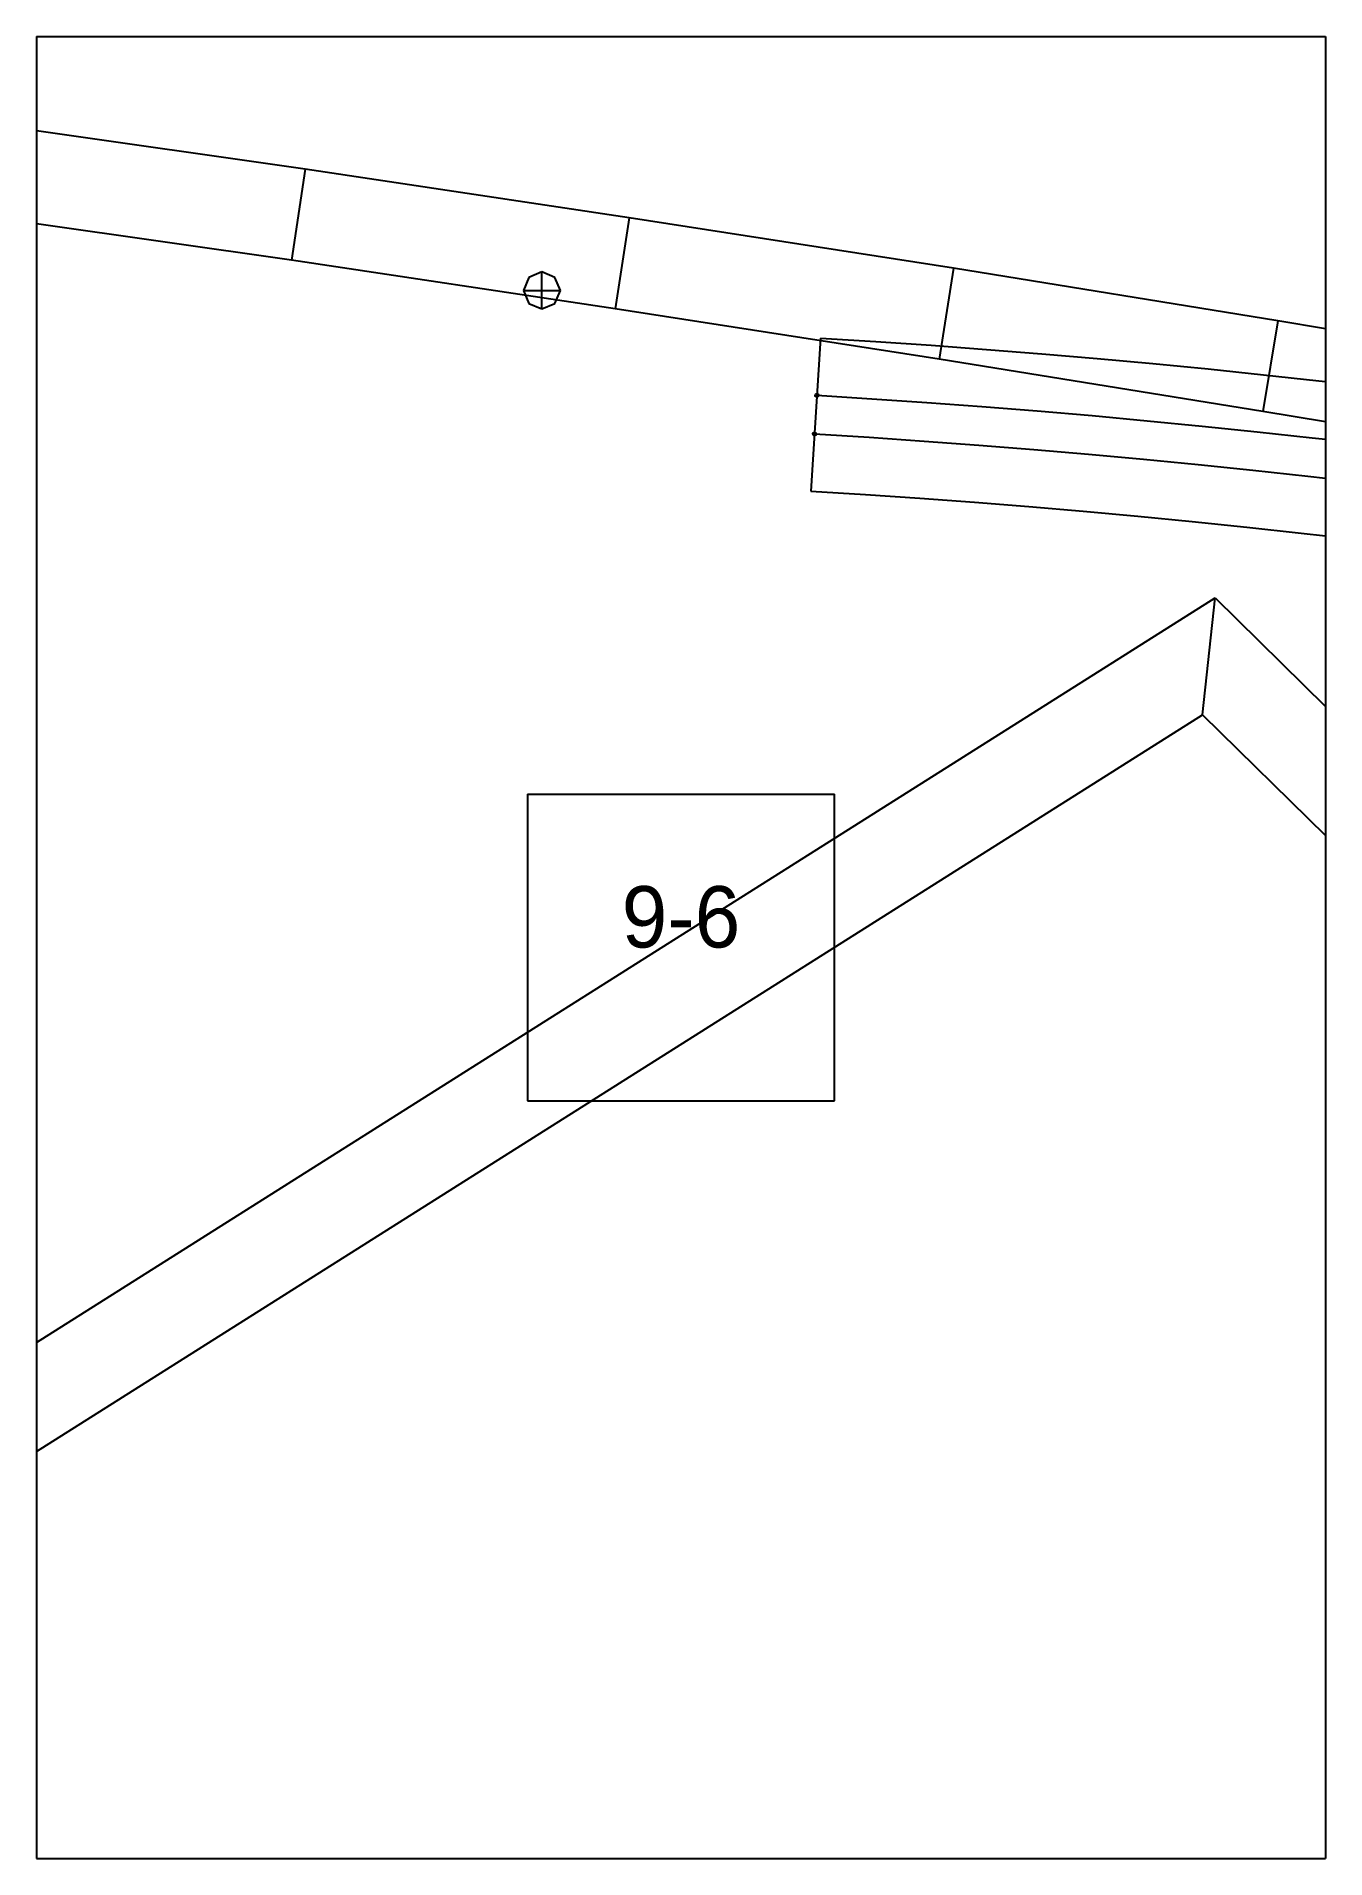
# Paper-space layout 'Plan 9-6' of a CAD drawing. Header units: metres, sheet in millimetres. Extents: x 0 to 210, y 0 to 297.
# The model-space entities are those that its viewports show. They can reach past a viewport. Long polylines and large blocks are cut down to what shows.
import ezdxf
from ezdxf.enums import TextEntityAlignment as Align

# ---------------------------------------------------------------- set-up
doc = ezdxf.new("R2010")
doc.units = ezdxf.units.M
for name, color, linetype in [('default', 7, 'Continuous'), ('mcircles', 7, 'Continuous'), ('TEXTLAYER', 7, 'Continuous'), ('VIEWPORTS', 7, 'Continuous')]:
    doc.layers.add(name, color=color, linetype=linetype)

msp = doc.modelspace()

# ---------------------------------------------------------------- linework, layer by layer
at = {"color": 9}
for p, q in [((1050, -2079), (1050, -2376)), ((1050, -2079), (1050, -2376)), ((1260, -2079), (1260, -2376)), ((1260, -2079), (1260, -2376)), ((840, -2376), (1050, -2376)), ((840, -2376), (1050, -2376)), ((1050, -2376), (1260, -2376)), ((1050, -2376), (1050, -2673)), ((1050, -2376), (1260, -2376)), ((1050, -2376), (1050, -2673)), ((1260, -2376), (1470, -2376)), ((1260, -2376), (1260, -2673)), ((1260, -2376), (1470, -2376)), ((1260, -2376), (1260, -2673)), ((1130, -2499.5), (1180, -2499.5)), ((1130, -2499.5), (1130, -2549.5)), ((1180, -2549.5), (1180, -2499.5)), ((1130, -2549.5), (1180, -2549.5)), ((840, -2673), (1050, -2673)), ((840, -2673), (1050, -2673)), ((1050, -2673), (1260, -2673)), ((1050, -2673), (1050, -2970)), ((1050, -2673), (1260, -2673)), ((1050, -2673), (1050, -2970)), ((1260, -2673), (1470, -2673)), ((1260, -2673), (1260, -2970)), ((1260, -2673), (1470, -2673)), ((1260, -2673), (1260, -2970))]:
    msp.add_line(p, q, dxfattribs=at)
at = {"layer": 'default', "color": 7, "linetype": 'Continuous'}
for p, q in [((1093.75, -2397.63), (1041.18, -2390.11)), ((1093.75, -2397.63), (1091.57, -2412.47)), ((1146.53, -2405.57), (1093.75, -2397.63)), ((1091.57, -2412.47), (1039.11, -2404.96)), ((1146.53, -2405.57), (1144.26, -2420.4)), ((1199.4, -2413.79), (1146.53, -2405.57)), ((1144.26, -2420.4), (1091.57, -2412.47)), ((1132.35, -2414.39), (1130.23, -2415.27)), ((1134.47, -2415.27), (1132.35, -2414.39)), ((1132.35, -2420.39), (1132.35, -2414.39)), ((1199.4, -2413.79), (1197.05, -2428.61)), ((1252.21, -2422.34), (1199.4, -2413.79)), ((1130.23, -2415.27), (1129.35, -2417.39)), ((1129.35, -2417.39), (1130.23, -2419.51)), ((1129.35, -2417.39), (1135.35, -2417.39)), ((1135.35, -2417.39), (1134.47, -2415.27)), ((1134.47, -2419.51), (1135.35, -2417.39)), ((1130.23, -2419.51), (1132.35, -2420.39)), ((1132.35, -2420.39), (1134.47, -2419.51)), ((1197.05, -2428.61), (1144.26, -2420.4)), ((1252.21, -2422.34), (1249.78, -2437.14)), ((1304.82, -2431.11), (1252.21, -2422.34)), ((1177.71, -2425.16), (1176.16, -2450.11)), ((1177.71, -2425.16), (1186.73, -2425.72)), ((1186.73, -2425.72), (1195.76, -2426.34)), ((1195.76, -2426.34), (1204.78, -2427.01)), ((1249.78, -2437.14), (1197.05, -2428.61)), ((1204.78, -2427.01), (1213.8, -2427.72)), ((1213.8, -2427.72), (1222.82, -2428.5)), ((1222.82, -2428.5), (1231.84, -2429.32)), ((1231.84, -2429.32), (1240.86, -2430.2)), ((1240.86, -2430.2), (1249.88, -2431.13)), ((1249.88, -2431.13), (1258.9, -2432.12)), ((1258.9, -2432.12), (1267.92, -2433.16)), ((1177.13, -2434.49), (1186.1, -2435.05)), ((1186.1, -2435.05), (1195.07, -2435.66)), ((1195.07, -2435.66), (1204.03, -2436.33)), ((1204.03, -2436.33), (1213, -2437.04)), ((1213, -2437.04), (1221.97, -2437.81)), ((1221.97, -2437.81), (1230.93, -2438.63)), ((1302.31, -2445.9), (1249.78, -2437.14)), ((1176.74, -2440.78), (1185.67, -2441.34)), ((1185.67, -2441.34), (1194.6, -2441.95)), ((1230.93, -2438.63), (1239.9, -2439.5)), ((1239.9, -2439.5), (1248.87, -2440.43)), ((1248.87, -2440.43), (1257.83, -2441.41)), ((1194.6, -2441.95), (1203.53, -2442.61)), ((1203.53, -2442.61), (1212.46, -2443.32)), ((1212.46, -2443.32), (1221.39, -2444.08)), ((1221.39, -2444.08), (1230.32, -2444.9)), ((1257.83, -2441.41), (1266.8, -2442.44)), ((1230.32, -2444.9), (1239.25, -2445.77)), ((1239.25, -2445.77), (1248.18, -2446.69)), ((1248.18, -2446.69), (1257.11, -2447.67)), ((1176.16, -2450.11), (1185.04, -2450.67)), ((1257.11, -2447.67), (1266.04, -2448.69)), ((1185.04, -2450.67), (1193.91, -2451.27)), ((1193.91, -2451.27), (1202.79, -2451.93)), ((1202.79, -2451.93), (1211.66, -2452.63)), ((1211.66, -2452.63), (1220.54, -2453.39)), ((1220.54, -2453.39), (1229.42, -2454.21)), ((1229.42, -2454.21), (1238.29, -2455.07)), ((1238.29, -2455.07), (1247.17, -2455.99)), ((1247.17, -2455.99), (1256.04, -2456.95)), ((1256.04, -2456.95), (1264.92, -2457.98)), ((996.81, -2622.51), (1242.01, -2467.53)), ((1239.98, -2486.57), (1242.01, -2467.53)), ((1242.01, -2467.53), (1426.2, -2648.62)), ((994.26, -2641.87), (1239.98, -2486.57)), ((1239.98, -2486.57), (1422.62, -2666.14))]:
    msp.add_line(p, q, dxfattribs=at)
at = {"layer": 'mcircles', "color": 7, "linetype": 'Continuous'}
for centre in [(1177.15, -2434.5), (1176.75, -2440.8)]:
    msp.add_circle(centre, 0.3, dxfattribs=at)

# ---------------------------------------------------------------- texts
at = {"layer": 'TEXTLAYER', "color": 1}
msp.add_text('9-6', height=10, dxfattribs=at).set_placement((1155, -2524.5), align=Align.CENTER)

psp = doc.layouts.new('Plan 9-6')

# ---------------------------------------------------------------- viewports
at = {"layer": 'VIEWPORTS'}
psp.add_viewport(center=(105, 148.5), size=(210, 297), view_center_point=(1155, -2524.5), view_height=297, dxfattribs=at)

doc.saveas('drawing.dxf')
